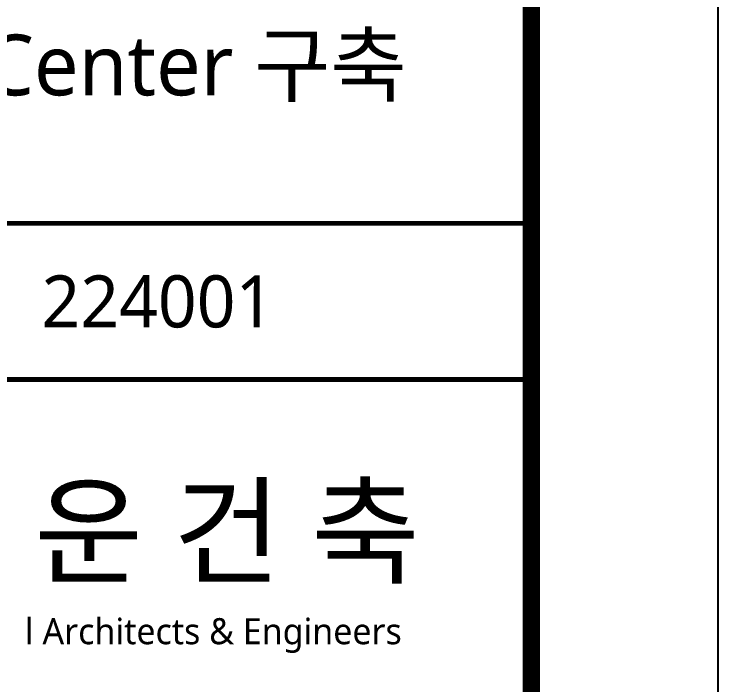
# Model space of a CAD drawing. Header units: millimetres. Extents: x 0 to 42050, y 0 to 29700.
# Drawn here: x 37997 to 42050, y 22541 to 26405 of the extents above; entities that cross this region are included whole.
import ezdxf
from ezdxf.enums import TextEntityAlignment as Align

# ---------------------------------------------------------------- set-up
doc = ezdxf.new("R2010")
doc.units = ezdxf.units.MM
doc.header["$LTSCALE"] = 50
doc.layers.add('XR-SHEET-SHT', color=5, linetype='Continuous')
doc.layers.add('XR-SHEET-TEXT', color=3, linetype='Continuous')
doc.styles.add('맑은고딕', font='')
doc.styles.add('맑은고딕1', font='')
doc.styles.add('맑은고딕B', font='')
doc.styles.get('맑은고딕').set_extended_font_data('Malgun Gothic')
doc.styles.get('맑은고딕1').set_extended_font_data('Malgun Gothic')
doc.styles.get('맑은고딕B').set_extended_font_data('Malgun Gothic', bold=True)

# ---------------------------------------------------------------- blocks, each defined once
blk = doc.blocks.new('XR-SHEET')
at = {"layer": 'XR-SHEET-SHT', "color": 5}
blk.add_lwpolyline([(0, 594), (841, 594), (841, 0), (0, 0)], close=True, dxfattribs=at)
at = {"layer": 'XR-SHEET-SHT', "color": 5, "const_width": 2}
blk.add_lwpolyline([(46.5, 573), (819.5, 573), (819.5, 21), (46.5, 21)], close=True, dxfattribs=at)
at = {"layer": 'XR-SHEET-SHT', "color": 5, "const_width": 0.568}
for points in [[(733.5, 504), (819.5, 504)], [(733.5, 486), (819.5, 486)]]:
    blk.add_lwpolyline(points, dxfattribs=at)
at = {"layer": 'XR-SHEET-SHT', "style": '맑은고딕'}
blk.add_text('224001', height=6, dxfattribs=at).set_placement((776.5, 495), align=Align.MIDDLE_CENTER)
at = {"layer": 'XR-SHEET-SHT', "color": 7, "style": '맑은고딕1'}
blk.add_text('l Architects & Engineers', height=3, dxfattribs=at).set_placement((782.886, 457), align=Align.MIDDLE_CENTER)
at = {"layer": 'XR-SHEET-TEXT', "color": 3, "style": '맑은고딕'}
blk.add_text('R-Center 구축', height=7, dxfattribs=at).set_placement((776.5, 522.243), align=Align.MIDDLE_CENTER)
at = {"layer": 'XR-SHEET-TEXT', "color": 2, "style": '맑은고딕B'}
blk.add_text('가 운 건 축', height=10, dxfattribs=at).set_placement((776.5, 468.5), align=Align.MIDDLE_CENTER)

msp = doc.modelspace()

# ---------------------------------------------------------------- block references
at = {"xscale": 50, "yscale": 50, "zscale": 50}
msp.add_blockref('XR-SHEET', (0, 0), dxfattribs=at)

doc.saveas('drawing.dxf')
